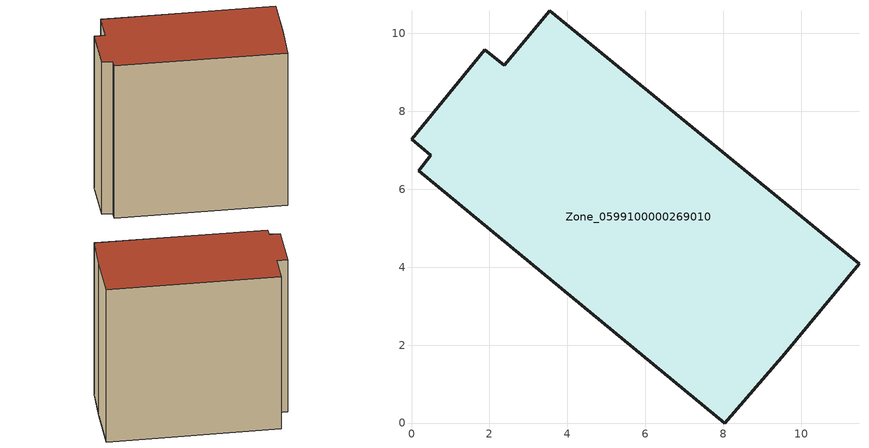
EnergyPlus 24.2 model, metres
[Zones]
Zone_0599100000269010
 floor ground (C_G): 3.55,10.57 11.48,4.09 9.57,1.78 8.03,0 0.19,6.47 0.5,6.87 0,7.28 1.88,9.58 2.38,9.18 z0
 wall outside (C_F): 2.38,9.18 1.88,9.58 0,7.28 0.5,6.87 0.19,6.47 8.03,0 9.57,1.78 11.48,4.09 3.55,10.57 2.38,9.18 z0:10.28
 roof outside (C_R): 11.48,4.09 3.55,10.57 2.38,9.18 1.88,9.58 0,7.28 0.5,6.87 0.19,6.47 8.03,0 9.57,1.78 z10.28
[BUILDING]
Pand.0599100000269010: North Axis=0; Terrain=City; Loads Convergence Tolerance Value=0.04; Temperature Convergence Tolerance Value=0.4; Solar Distribution=FullExterior; Maximum Number of Warmup Days=25; Minimum Number of Warmup Days=1
[Site:Location]
Rotterdam.The.Hague.AP_ZH_NLD Design_Conditions: Latitude=51.96; Longitude=4.45; Time Zone=1; Elevation=-4.5
[SITE:GROUNDTEMPERATURE:BUILDINGSURFACE]
18, 18, 18, 18, 18, 18, 18, 18, 18, 18, 18, 18
[MATERIAL] Thermal Absorptance=0.9; Solar Absorptance=0.7; Visible Absorptance=0.7
Name | Roughness | Thickness | Conductivity | Density | Specific Heat
G.TI.1946 | MediumSmooth | 0.15 | 1 | 540 | 1210
F.TI.1946 | Rough | 0.3 | 0.857143 | 1920 | 840
R.TI.1946 | MediumRough | 0.2 | 0.1 | 1500 | 1000
[CONSTRUCTION]
C_G: G.TI.1946
C_F: F.TI.1946
C_R: R.TI.1946
[ZONE]
Zone_0599100000269010: Type=1; Multiplier=1; Ceiling Height=Autocalculate; Volume=Autocalculate; Floor Area=autocalculate; Part of Total Floor Area=Yes
[ZONEINFILTRATION:DESIGNFLOWRATE]
Infil_Zone_0599100000269010: Zone or ZoneList or Space or SpaceList=Zone_0599100000269010; Schedule=AlwaysOn; Design Flow Rate Calculation Method=Flow/Area; Flow Rate per Floor Area=0.003; Constant Term Coefficient=1; Temperature Term Coefficient=0; Velocity Term Coefficient=0; Velocity Squared Term Coefficient=0
[HVACTEMPLATE:ZONE:IDEALLOADSAIRSYSTEM]
Zone_0599100000269010: Maximum Heating Supply Air Temperature=50; Minimum Cooling Supply Air Temperature=13; Maximum Heating Supply Air Humidity Ratio=0.0156; Minimum Cooling Supply Air Humidity Ratio=0.0077; Heating Limit=NoLimit; Cooling Limit=NoLimit; Dehumidification Control Type=ConstantSensibleHeatRatio; Cooling Sensible Heat Ratio=0.7; Dehumidification Setpoint=60; Humidification Control Type=None; Humidification Setpoint=30; Outdoor Air Method=None; Outdoor Air Flow Rate per Person=0.00944; Outdoor Air Flow Rate per Zone Floor Area=0; Outdoor Air Flow Rate per Zone=0; Demand Controlled Ventilation Type=None; Outdoor Air Economizer Type=NoEconomizer; Heat Recovery Type=None; Sensible Heat Recovery Effectiveness=0.7; Latent Heat Recovery Effectiveness=0.65
[ZONECONTROL:THERMOSTAT]
ThermostatControl_Zone_0599100000269010: Zone or ZoneList=Zone_0599100000269010; Control Type Schedule=DualSetpointControlType; Control 1=Thermostat_Zone_0599100000269010; Temperature Difference Between Cutout And Setpoint=0
[THERMOSTATSETPOINT:DUALSETPOINT]
Thermostat_Zone_0599100000269010: Heating Setpoint Temperature Schedule=HeatingSetpoint_Zone_0599100000269010; Cooling Setpoint Temperature Schedule=CoolingSetpoint_Zone_0599100000269010
[SCHEDULE:COMPACT]
HeatingSetpoint_Zone_0599100000269010: Through: 12/31, For: AllDays, Until: 24:00, 21
CoolingSetpoint_Zone_0599100000269010: Through: 12/31, For: AllDays, Until: 24:00, 24
DualSetpointControlType: Through: 12/31, For: AllDays, Until: 24:00, 4
AlwaysOn: Through: 12/31, For: AllDays, Until: 24:00, 1
